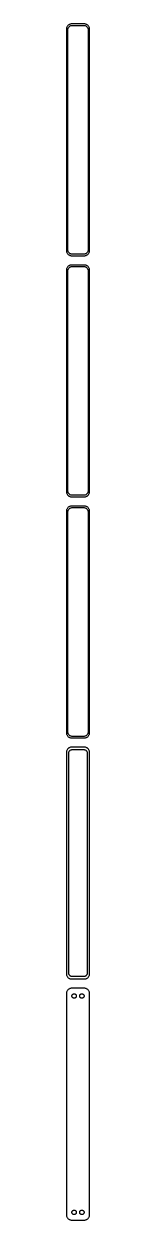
# Model space of a CAD drawing. Header units: metres. Extents: x -11 to 11, y 2228 to 4558.
# Drawn here: x -11 to 11, y 2228 to 3388 of the extents above; entities that cross this region are included whole.
import ezdxf

# ---------------------------------------------------------------- set-up
doc = ezdxf.new("R2010")
doc.units = ezdxf.units.M

msp = doc.modelspace()

# ---------------------------------------------------------------- linework, layer by layer
for p, q in [((-11.2106, 3384.13), (-11.25, 3383.5)), ((-11.25, 3383.5), (-11.25, 3168.5)), ((-11.0929, 3384.74), (-11.2106, 3384.13)), ((-10.8989, 3385.34), (-11.0929, 3384.74)), ((-10.6315, 3385.91), (-10.8989, 3385.34)), ((-10.2951, 3386.44), (-10.6315, 3385.91)), ((-9.89484, 3386.92), (-10.2951, 3386.44)), ((-9.43712, 3387.35), (-9.89484, 3386.92)), ((-9.75, 3383), (-9.71844, 3383.5)), ((-9.75, 3169), (-9.75, 3383)), ((-9.71844, 3383.5), (-9.62433, 3383.99)), ((-9.62433, 3383.99), (-9.4691, 3384.47)), ((-9.4691, 3384.47), (-9.25522, 3384.93)), ((-8.92912, 3387.72), (-9.43712, 3387.35)), ((-9.25522, 3384.93), (-8.98605, 3385.35)), ((-8.98605, 3385.35), (-8.66586, 3385.74)), ((-8.37889, 3388.02), (-8.92912, 3387.72)), ((-8.66586, 3385.74), (-8.29968, 3386.08)), ((-7.79507, 3388.26), (-8.37889, 3388.02)), ((-8.29968, 3386.08), (-7.8933, 3386.38)), ((-7.8933, 3386.38), (-7.45311, 3386.62)), ((-7.1869, 3388.41), (-7.79507, 3388.26)), ((-7.45311, 3386.62), (-6.98605, 3386.8)), ((-6.56395, 3388.49), (-7.1869, 3388.41)), ((-6.98605, 3386.8), (-6.49951, 3386.93)), ((6.56395, 3388.49), (-6.56395, 3388.49)), ((-6.49951, 3386.93), (-6.00116, 3386.99)), ((-6.00116, 3386.99), (6.00116, 3386.99)), ((6.00116, 3386.99), (6.49951, 3386.93)), ((6.49951, 3386.93), (6.98605, 3386.8)), ((7.1869, 3388.41), (6.56395, 3388.49)), ((6.98605, 3386.8), (7.45311, 3386.62)), ((7.79507, 3388.26), (7.1869, 3388.41)), ((7.45311, 3386.62), (7.8933, 3386.38)), ((8.37889, 3388.02), (7.79507, 3388.26)), ((7.8933, 3386.38), (8.29968, 3386.08)), ((8.29968, 3386.08), (8.66586, 3385.74)), ((8.92912, 3387.72), (8.37889, 3388.02)), ((8.66586, 3385.74), (8.98605, 3385.35)), ((9.43712, 3387.35), (8.92912, 3387.72)), ((8.98605, 3385.35), (9.25522, 3384.93)), ((9.25522, 3384.93), (9.4691, 3384.47)), ((9.89484, 3386.92), (9.43712, 3387.35)), ((9.4691, 3384.47), (9.62433, 3383.99)), ((9.62433, 3383.99), (9.71844, 3383.5)), ((9.71844, 3383.5), (9.75, 3383)), ((9.75, 3383), (9.75, 3169)), ((10.2951, 3386.44), (9.89484, 3386.92)), ((10.6315, 3385.91), (10.2951, 3386.44)), ((10.8989, 3385.34), (10.6315, 3385.91)), ((11.0929, 3384.74), (10.8989, 3385.34)), ((11.2106, 3384.13), (11.0929, 3384.74)), ((11.25, 3383.5), (11.2106, 3384.13)), ((11.25, 3168.5), (11.25, 3383.5)), ((-11.25, 3168.5), (-11.2106, 3167.87)), ((-11.2106, 3167.87), (-11.0929, 3167.26)), ((-11.0929, 3167.26), (-10.8989, 3166.66)), ((-10.8989, 3166.66), (-10.6315, 3166.09)), ((-10.6315, 3166.09), (-10.2951, 3165.56)), ((-10.2951, 3165.56), (-9.89484, 3165.08)), ((-9.89484, 3165.08), (-9.43712, 3164.65)), ((-9.71844, 3168.5), (-9.75, 3169)), ((-9.62433, 3168.01), (-9.71844, 3168.5)), ((-9.4691, 3167.53), (-9.62433, 3168.01)), ((-9.25522, 3167.07), (-9.4691, 3167.53)), ((-9.43712, 3164.65), (-8.92912, 3164.28)), ((-8.98605, 3166.65), (-9.25522, 3167.07)), ((-8.66586, 3166.26), (-8.98605, 3166.65)), ((-8.92912, 3164.28), (-8.37889, 3163.98)), ((-8.29968, 3165.92), (-8.66586, 3166.26)), ((-8.37889, 3163.98), (-7.79507, 3163.74)), ((-7.8933, 3165.62), (-8.29968, 3165.92)), ((-7.45311, 3165.38), (-7.8933, 3165.62)), ((-7.79507, 3163.74), (-7.1869, 3163.59)), ((-6.98605, 3165.2), (-7.45311, 3165.38)), ((-7.1869, 3163.59), (-6.56395, 3163.51)), ((-6.49951, 3165.07), (-6.98605, 3165.2)), ((-6.56395, 3163.51), (6.56395, 3163.51)), ((-6.00116, 3165.01), (-6.49951, 3165.07)), ((6.00116, 3165.01), (-6.00116, 3165.01)), ((6.49951, 3165.07), (6.00116, 3165.01)), ((6.98605, 3165.2), (6.49951, 3165.07)), ((6.56395, 3163.51), (7.1869, 3163.59)), ((7.45311, 3165.38), (6.98605, 3165.2)), ((7.1869, 3163.59), (7.79507, 3163.74)), ((7.8933, 3165.62), (7.45311, 3165.38)), ((7.79507, 3163.74), (8.37889, 3163.98)), ((8.29968, 3165.92), (7.8933, 3165.62)), ((8.66586, 3166.26), (8.29968, 3165.92)), ((8.37889, 3163.98), (8.92912, 3164.28)), ((8.98605, 3166.65), (8.66586, 3166.26)), ((8.92912, 3164.28), (9.43712, 3164.65)), ((9.25522, 3167.07), (8.98605, 3166.65)), ((9.4691, 3167.53), (9.25522, 3167.07)), ((9.43712, 3164.65), (9.89484, 3165.08)), ((9.62433, 3168.01), (9.4691, 3167.53)), ((9.71844, 3168.5), (9.62433, 3168.01)), ((9.75, 3169), (9.71844, 3168.5)), ((9.89484, 3165.08), (10.2951, 3165.56)), ((10.2951, 3165.56), (10.6315, 3166.09)), ((10.6315, 3166.09), (10.8989, 3166.66)), ((10.8989, 3166.66), (11.0929, 3167.26)), ((11.0929, 3167.26), (11.2106, 3167.87)), ((11.2106, 3167.87), (11.25, 3168.5)), ((-11.2106, 3150.13), (-11.25, 3149.5)), ((-11.25, 3149.5), (-11.25, 2934.5)), ((-11.0929, 3150.74), (-11.2106, 3150.13)), ((-10.8989, 3151.34), (-11.0929, 3150.74)), ((-10.6315, 3151.91), (-10.8989, 3151.34)), ((-10.2951, 3152.44), (-10.6315, 3151.91)), ((-9.89484, 3152.92), (-10.2951, 3152.44)), ((-9.43712, 3153.35), (-9.89484, 3152.92)), ((-9.75, 3149), (-9.71844, 3149.5)), ((-9.75, 2935), (-9.75, 3149)), ((-9.71844, 3149.5), (-9.62433, 3149.99)), ((-9.62433, 3149.99), (-9.4691, 3150.47)), ((-9.4691, 3150.47), (-9.25522, 3150.93)), ((-8.92912, 3153.72), (-9.43712, 3153.35)), ((-9.25522, 3150.93), (-8.98605, 3151.35)), ((-8.98605, 3151.35), (-8.66586, 3151.74)), ((-8.37889, 3154.02), (-8.92912, 3153.72)), ((-8.66586, 3151.74), (-8.29968, 3152.08)), ((-7.79507, 3154.26), (-8.37889, 3154.02)), ((-8.29968, 3152.08), (-7.8933, 3152.38)), ((-7.8933, 3152.38), (-7.45311, 3152.62)), ((-7.1869, 3154.41), (-7.79507, 3154.26)), ((-7.45311, 3152.62), (-6.98605, 3152.8)), ((-6.56395, 3154.49), (-7.1869, 3154.41)), ((-6.98605, 3152.8), (-6.49951, 3152.93)), ((6.56395, 3154.49), (-6.56395, 3154.49)), ((-6.49951, 3152.93), (-6.00116, 3152.99)), ((-6.00116, 3152.99), (6.00116, 3152.99)), ((6.00116, 3152.99), (6.49951, 3152.93)), ((6.49951, 3152.93), (6.98605, 3152.8)), ((7.1869, 3154.41), (6.56395, 3154.49)), ((6.98605, 3152.8), (7.45311, 3152.62)), ((7.79507, 3154.26), (7.1869, 3154.41)), ((7.45311, 3152.62), (7.8933, 3152.38)), ((8.37889, 3154.02), (7.79507, 3154.26)), ((7.8933, 3152.38), (8.29968, 3152.08)), ((8.29968, 3152.08), (8.66586, 3151.74)), ((8.92912, 3153.72), (8.37889, 3154.02)), ((8.66586, 3151.74), (8.98605, 3151.35)), ((9.43712, 3153.35), (8.92912, 3153.72)), ((8.98605, 3151.35), (9.25522, 3150.93)), ((9.25522, 3150.93), (9.4691, 3150.47)), ((9.89484, 3152.92), (9.43712, 3153.35)), ((9.4691, 3150.47), (9.62433, 3149.99)), ((9.62433, 3149.99), (9.71844, 3149.5)), ((9.71844, 3149.5), (9.75, 3149)), ((9.75, 3149), (9.75, 2935)), ((10.2951, 3152.44), (9.89484, 3152.92)), ((10.6315, 3151.91), (10.2951, 3152.44)), ((10.8989, 3151.34), (10.6315, 3151.91)), ((11.0929, 3150.74), (10.8989, 3151.34)), ((11.2106, 3150.13), (11.0929, 3150.74)), ((11.25, 3149.5), (11.2106, 3150.13)), ((11.25, 2934.5), (11.25, 3149.5)), ((-11.25, 2934.5), (-11.2106, 2933.87)), ((-11.2106, 2933.87), (-11.0929, 2933.26)), ((-11.0929, 2933.26), (-10.8989, 2932.66)), ((-10.8989, 2932.66), (-10.6315, 2932.09)), ((-10.6315, 2932.09), (-10.2951, 2931.56)), ((-10.2951, 2931.56), (-9.89484, 2931.08)), ((-9.89484, 2931.08), (-9.43712, 2930.65)), ((-9.71844, 2934.5), (-9.75, 2935)), ((-9.62433, 2934.01), (-9.71844, 2934.5)), ((-9.4691, 2933.53), (-9.62433, 2934.01)), ((-9.25522, 2933.07), (-9.4691, 2933.53)), ((-9.43712, 2930.65), (-8.92912, 2930.28)), ((-8.98605, 2932.65), (-9.25522, 2933.07)), ((-8.66586, 2932.26), (-8.98605, 2932.65)), ((-8.92912, 2930.28), (-8.37889, 2929.98)), ((-8.29968, 2931.92), (-8.66586, 2932.26)), ((-8.37889, 2929.98), (-7.79507, 2929.74)), ((-7.8933, 2931.62), (-8.29968, 2931.92)), ((-7.45311, 2931.38), (-7.8933, 2931.62)), ((-7.79507, 2929.74), (-7.1869, 2929.59)), ((-6.98605, 2931.2), (-7.45311, 2931.38)), ((-7.1869, 2929.59), (-6.56395, 2929.51)), ((-6.49951, 2931.07), (-6.98605, 2931.2)), ((-6.56395, 2929.51), (6.56395, 2929.51)), ((-6.00116, 2931.01), (-6.49951, 2931.07)), ((6.00116, 2931.01), (-6.00116, 2931.01)), ((6.49951, 2931.07), (6.00116, 2931.01)), ((6.98605, 2931.2), (6.49951, 2931.07)), ((6.56395, 2929.51), (7.1869, 2929.59)), ((7.45311, 2931.38), (6.98605, 2931.2)), ((7.1869, 2929.59), (7.79507, 2929.74)), ((7.8933, 2931.62), (7.45311, 2931.38)), ((7.79507, 2929.74), (8.37889, 2929.98)), ((8.29968, 2931.92), (7.8933, 2931.62)), ((8.66586, 2932.26), (8.29968, 2931.92)), ((8.37889, 2929.98), (8.92912, 2930.28)), ((8.98605, 2932.65), (8.66586, 2932.26)), ((8.92912, 2930.28), (9.43712, 2930.65)), ((9.25522, 2933.07), (8.98605, 2932.65)), ((9.4691, 2933.53), (9.25522, 2933.07)), ((9.43712, 2930.65), (9.89484, 2931.08)), ((9.62433, 2934.01), (9.4691, 2933.53)), ((9.71844, 2934.5), (9.62433, 2934.01)), ((9.75, 2935), (9.71844, 2934.5)), ((9.89484, 2931.08), (10.2951, 2931.56)), ((10.2951, 2931.56), (10.6315, 2932.09)), ((10.6315, 2932.09), (10.8989, 2932.66)), ((10.8989, 2932.66), (11.0929, 2933.26)), ((11.0929, 2933.26), (11.2106, 2933.87)), ((11.2106, 2933.87), (11.25, 2934.5)), ((-11.2106, 2916.13), (-11.25, 2915.5)), ((-11.25, 2915.5), (-11.25, 2700.5)), ((-11.0929, 2916.74), (-11.2106, 2916.13)), ((-10.8989, 2917.34), (-11.0929, 2916.74)), ((-10.6315, 2917.91), (-10.8989, 2917.34)), ((-10.2951, 2918.44), (-10.6315, 2917.91)), ((-9.89484, 2918.92), (-10.2951, 2918.44)), ((-9.43712, 2919.35), (-9.89484, 2918.92)), ((-9.75, 2915), (-9.71844, 2915.5)), ((-9.75, 2701), (-9.75, 2915)), ((-9.71844, 2915.5), (-9.62433, 2915.99)), ((-9.62433, 2915.99), (-9.4691, 2916.47)), ((-9.4691, 2916.47), (-9.25522, 2916.93)), ((-8.92912, 2919.72), (-9.43712, 2919.35)), ((-9.25522, 2916.93), (-8.98605, 2917.35)), ((-8.98605, 2917.35), (-8.66586, 2917.74)), ((-8.37889, 2920.02), (-8.92912, 2919.72)), ((-8.66586, 2917.74), (-8.29968, 2918.08)), ((-7.79507, 2920.26), (-8.37889, 2920.02)), ((-8.29968, 2918.08), (-7.8933, 2918.38)), ((-7.8933, 2918.38), (-7.45311, 2918.62)), ((-7.1869, 2920.41), (-7.79507, 2920.26)), ((-7.45311, 2918.62), (-6.98605, 2918.8)), ((-6.56395, 2920.49), (-7.1869, 2920.41)), ((-6.98605, 2918.8), (-6.49951, 2918.93)), ((6.56395, 2920.49), (-6.56395, 2920.49)), ((-6.49951, 2918.93), (-6.00116, 2918.99)), ((-6.00116, 2918.99), (6.00116, 2918.99)), ((6.00116, 2918.99), (6.49951, 2918.93)), ((6.49951, 2918.93), (6.98605, 2918.8)), ((7.1869, 2920.41), (6.56395, 2920.49)), ((6.98605, 2918.8), (7.45311, 2918.62)), ((7.79507, 2920.26), (7.1869, 2920.41)), ((7.45311, 2918.62), (7.8933, 2918.38)), ((8.37889, 2920.02), (7.79507, 2920.26)), ((7.8933, 2918.38), (8.29968, 2918.08)), ((8.29968, 2918.08), (8.66586, 2917.74)), ((8.92912, 2919.72), (8.37889, 2920.02)), ((8.66586, 2917.74), (8.98605, 2917.35)), ((9.43712, 2919.35), (8.92912, 2919.72)), ((8.98605, 2917.35), (9.25522, 2916.93)), ((9.25522, 2916.93), (9.4691, 2916.47)), ((9.89484, 2918.92), (9.43712, 2919.35)), ((9.4691, 2916.47), (9.62433, 2915.99)), ((9.62433, 2915.99), (9.71844, 2915.5)), ((9.71844, 2915.5), (9.75, 2915)), ((9.75, 2915), (9.75, 2701)), ((10.2951, 2918.44), (9.89484, 2918.92)), ((10.6315, 2917.91), (10.2951, 2918.44)), ((10.8989, 2917.34), (10.6315, 2917.91)), ((11.0929, 2916.74), (10.8989, 2917.34)), ((11.2106, 2916.13), (11.0929, 2916.74)), ((11.25, 2915.5), (11.2106, 2916.13)), ((11.25, 2700.5), (11.25, 2915.5)), ((-11.25, 2700.5), (-11.2106, 2699.87)), ((-11.2106, 2699.87), (-11.0929, 2699.26)), ((-11.0929, 2699.26), (-10.8989, 2698.66)), ((-10.8989, 2698.66), (-10.6315, 2698.09)), ((-10.6315, 2698.09), (-10.2951, 2697.56)), ((-10.2951, 2697.56), (-9.89484, 2697.08)), ((-9.89484, 2697.08), (-9.43712, 2696.65)), ((-9.71844, 2700.5), (-9.75, 2701)), ((-9.62433, 2700.01), (-9.71844, 2700.5)), ((-9.4691, 2699.53), (-9.62433, 2700.01)), ((-9.25522, 2699.07), (-9.4691, 2699.53)), ((-9.43712, 2696.65), (-8.92912, 2696.28)), ((-8.98605, 2698.65), (-9.25522, 2699.07)), ((-8.66586, 2698.26), (-8.98605, 2698.65)), ((-8.92912, 2696.28), (-8.37889, 2695.98)), ((-8.29968, 2697.92), (-8.66586, 2698.26)), ((-8.37889, 2695.98), (-7.79507, 2695.74)), ((-7.8933, 2697.62), (-8.29968, 2697.92)), ((-7.45311, 2697.38), (-7.8933, 2697.62)), ((-7.79507, 2695.74), (-7.1869, 2695.59)), ((-6.98605, 2697.2), (-7.45311, 2697.38)), ((-7.1869, 2695.59), (-6.56395, 2695.51)), ((-6.49951, 2697.07), (-6.98605, 2697.2)), ((-6.56395, 2695.51), (6.56395, 2695.51)), ((-6.00116, 2697.01), (-6.49951, 2697.07)), ((6.00116, 2697.01), (-6.00116, 2697.01)), ((6.49951, 2697.07), (6.00116, 2697.01)), ((6.98605, 2697.2), (6.49951, 2697.07)), ((6.56395, 2695.51), (7.1869, 2695.59)), ((7.45311, 2697.38), (6.98605, 2697.2)), ((7.1869, 2695.59), (7.79507, 2695.74)), ((7.8933, 2697.62), (7.45311, 2697.38)), ((7.79507, 2695.74), (8.37889, 2695.98)), ((8.29968, 2697.92), (7.8933, 2697.62)), ((8.66586, 2698.26), (8.29968, 2697.92)), ((8.37889, 2695.98), (8.92912, 2696.28)), ((8.98605, 2698.65), (8.66586, 2698.26)), ((8.92912, 2696.28), (9.43712, 2696.65)), ((9.25522, 2699.07), (8.98605, 2698.65)), ((9.4691, 2699.53), (9.25522, 2699.07)), ((9.43712, 2696.65), (9.89484, 2697.08)), ((9.62433, 2700.01), (9.4691, 2699.53)), ((9.71844, 2700.5), (9.62433, 2700.01)), ((9.75, 2701), (9.71844, 2700.5)), ((9.89484, 2697.08), (10.2951, 2697.56)), ((10.2951, 2697.56), (10.6315, 2698.09)), ((10.6315, 2698.09), (10.8989, 2698.66)), ((10.8989, 2698.66), (11.0929, 2699.26)), ((11.0929, 2699.26), (11.2106, 2699.87)), ((11.2106, 2699.87), (11.25, 2700.5)), ((-11.2106, 2682.13), (-11.25, 2681.5)), ((-11.0929, 2682.74), (-11.2106, 2682.13)), ((-10.8989, 2683.34), (-11.0929, 2682.74)), ((-10.6315, 2683.91), (-10.8989, 2683.34)), ((-10.2951, 2684.44), (-10.6315, 2683.91)), ((-9.89484, 2684.92), (-10.2951, 2684.44)), ((-9.43712, 2685.35), (-9.89484, 2684.92)), ((-8.92912, 2685.72), (-9.43712, 2685.35)), ((-8.37889, 2686.02), (-8.92912, 2685.72)), ((-8.76512, 2681.77), (-8.64432, 2682.15)), ((-8.64432, 2682.15), (-8.47786, 2682.5)), ((-8.47786, 2682.5), (-8.2684, 2682.83)), ((-7.79507, 2686.26), (-8.37889, 2686.02)), ((-8.2684, 2682.83), (-8.01921, 2683.13)), ((-8.01921, 2683.13), (-7.73424, 2683.4)), ((-7.1869, 2686.41), (-7.79507, 2686.26)), ((-7.73424, 2683.4), (-7.41798, 2683.63)), ((-7.41798, 2683.63), (-7.07541, 2683.82)), ((-6.56395, 2686.49), (-7.1869, 2686.41)), ((-7.07541, 2683.82), (-6.71194, 2683.96)), ((-6.71194, 2683.96), (-6.3333, 2684.06)), ((6.56395, 2686.49), (-6.56395, 2686.49)), ((-6.3333, 2684.06), (-5.94545, 2684.11)), ((-5.94545, 2684.11), (5.94545, 2684.11)), ((5.94545, 2684.11), (6.3333, 2684.06)), ((6.3333, 2684.06), (6.71194, 2683.96)), ((7.1869, 2686.41), (6.56395, 2686.49)), ((6.71194, 2683.96), (7.07541, 2683.82)), ((7.07541, 2683.82), (7.41798, 2683.63)), ((7.79507, 2686.26), (7.1869, 2686.41)), ((7.41798, 2683.63), (7.73424, 2683.4)), ((7.73424, 2683.4), (8.01921, 2683.13)), ((8.37889, 2686.02), (7.79507, 2686.26)), ((8.01921, 2683.13), (8.2684, 2682.83)), ((8.2684, 2682.83), (8.47786, 2682.5)), ((8.92912, 2685.72), (8.37889, 2686.02)), ((8.47786, 2682.5), (8.64432, 2682.15)), ((8.64432, 2682.15), (8.76512, 2681.77)), ((9.43712, 2685.35), (8.92912, 2685.72)), ((9.89484, 2684.92), (9.43712, 2685.35)), ((10.2951, 2684.44), (9.89484, 2684.92)), ((10.6315, 2683.91), (10.2951, 2684.44)), ((10.8989, 2683.34), (10.6315, 2683.91)), ((11.0929, 2682.74), (10.8989, 2683.34)), ((11.2106, 2682.13), (11.0929, 2682.74)), ((11.25, 2681.5), (11.2106, 2682.13)), ((-11.25, 2681.5), (-11.25, 2466.5)), ((-8.86292, 2681), (-8.83836, 2681.39)), ((-8.86292, 2467), (-8.86292, 2681)), ((-8.83836, 2681.39), (-8.76512, 2681.77)), ((8.76512, 2681.77), (8.83836, 2681.39)), ((8.83836, 2681.39), (8.86292, 2681)), ((8.86292, 2681), (8.86292, 2467)), ((11.25, 2466.5), (11.25, 2681.5)), ((-11.25, 2466.5), (-11.2106, 2465.87)), ((-11.2106, 2465.87), (-11.0929, 2465.26)), ((-11.0929, 2465.26), (-10.8989, 2464.66)), ((-10.8989, 2464.66), (-10.6315, 2464.09)), ((-10.6315, 2464.09), (-10.2951, 2463.56)), ((-10.2951, 2463.56), (-9.89484, 2463.08)), ((-9.89484, 2463.08), (-9.43712, 2462.65)), ((-9.43712, 2462.65), (-8.92912, 2462.28)), ((-8.92912, 2462.28), (-8.37889, 2461.98)), ((-8.83836, 2466.61), (-8.86292, 2467)), ((-8.76512, 2466.23), (-8.83836, 2466.61)), ((-8.64432, 2465.85), (-8.76512, 2466.23)), ((-8.47786, 2465.5), (-8.64432, 2465.85)), ((-8.2684, 2465.17), (-8.47786, 2465.5)), ((-8.37889, 2461.98), (-7.79507, 2461.74)), ((-8.01921, 2464.87), (-8.2684, 2465.17)), ((-7.73424, 2464.6), (-8.01921, 2464.87)), ((-7.79507, 2461.74), (-7.1869, 2461.59)), ((-7.41798, 2464.37), (-7.73424, 2464.6)), ((-7.07541, 2464.18), (-7.41798, 2464.37)), ((-7.1869, 2461.59), (-6.56395, 2461.51)), ((-6.71194, 2464.04), (-7.07541, 2464.18)), ((-6.3333, 2463.94), (-6.71194, 2464.04)), ((-6.56395, 2461.51), (6.56395, 2461.51)), ((-5.94545, 2463.89), (-6.3333, 2463.94)), ((5.94545, 2463.89), (-5.94545, 2463.89)), ((6.3333, 2463.94), (5.94545, 2463.89)), ((6.71194, 2464.04), (6.3333, 2463.94)), ((6.56395, 2461.51), (7.1869, 2461.59)), ((7.07541, 2464.18), (6.71194, 2464.04)), ((7.41798, 2464.37), (7.07541, 2464.18)), ((7.1869, 2461.59), (7.79507, 2461.74)), ((7.73424, 2464.6), (7.41798, 2464.37)), ((8.01921, 2464.87), (7.73424, 2464.6)), ((7.79507, 2461.74), (8.37889, 2461.98)), ((8.2684, 2465.17), (8.01921, 2464.87)), ((8.47786, 2465.5), (8.2684, 2465.17)), ((8.37889, 2461.98), (8.92912, 2462.28)), ((8.64432, 2465.85), (8.47786, 2465.5)), ((8.76512, 2466.23), (8.64432, 2465.85)), ((8.83836, 2466.61), (8.76512, 2466.23)), ((8.86292, 2467), (8.83836, 2466.61)), ((8.92912, 2462.28), (9.43712, 2462.65)), ((9.43712, 2462.65), (9.89484, 2463.08)), ((9.89484, 2463.08), (10.2951, 2463.56)), ((10.2951, 2463.56), (10.6315, 2464.09)), ((10.6315, 2464.09), (10.8989, 2464.66)), ((10.8989, 2464.66), (11.0929, 2465.26)), ((11.0929, 2465.26), (11.2106, 2465.87)), ((11.2106, 2465.87), (11.25, 2466.5)), ((-10.6315, 2449.91), (-10.8989, 2449.34)), ((-10.2951, 2450.44), (-10.6315, 2449.91)), ((-9.89484, 2450.92), (-10.2951, 2450.44)), ((-9.43712, 2451.35), (-9.89484, 2450.92)), ((-8.92912, 2451.72), (-9.43712, 2451.35)), ((-8.37889, 2452.02), (-8.92912, 2451.72)), ((-7.79507, 2452.26), (-8.37889, 2452.02)), ((-7.1869, 2452.41), (-7.79507, 2452.26)), ((-6.56395, 2452.49), (-7.1869, 2452.41)), ((6.56395, 2452.49), (-6.56395, 2452.49)), ((7.1869, 2452.41), (6.56395, 2452.49)), ((7.79507, 2452.26), (7.1869, 2452.41)), ((8.37889, 2452.02), (7.79507, 2452.26)), ((8.92912, 2451.72), (8.37889, 2452.02)), ((9.43712, 2451.35), (8.92912, 2451.72)), ((9.89484, 2450.92), (9.43712, 2451.35)), ((10.2951, 2450.44), (9.89484, 2450.92)), ((10.6315, 2449.91), (10.2951, 2450.44)), ((10.8989, 2449.34), (10.6315, 2449.91)), ((-11.2106, 2448.13), (-11.25, 2447.5)), ((-11.25, 2447.5), (-11.25, 2232.5)), ((-11.0929, 2448.74), (-11.2106, 2448.13)), ((-10.8989, 2449.34), (-11.0929, 2448.74)), ((-5.88528, 2445), (-5.86845, 2445.27)), ((-5.86845, 2444.73), (-5.88528, 2445)), ((-5.86845, 2445.27), (-5.81821, 2445.53)), ((-5.81821, 2444.47), (-5.86845, 2444.73)), ((-5.81821, 2445.53), (-5.73534, 2445.79)), ((-5.73534, 2444.21), (-5.81821, 2444.47)), ((-5.73534, 2445.79), (-5.62117, 2446.03)), ((-5.62117, 2443.97), (-5.73534, 2444.21)), ((-5.62117, 2446.03), (-5.47748, 2446.26)), ((-5.47748, 2443.74), (-5.62117, 2443.97)), ((-5.47748, 2446.26), (-5.30655, 2446.46)), ((-5.30655, 2443.54), (-5.47748, 2443.74)), ((-5.30655, 2446.46), (-5.11108, 2446.65)), ((-5.11108, 2443.35), (-5.30655, 2443.54)), ((-5.11108, 2446.65), (-4.89413, 2446.8)), ((-4.89413, 2443.2), (-5.11108, 2443.35)), ((-4.89413, 2446.8), (-4.65915, 2446.93)), ((-4.65915, 2443.07), (-4.89413, 2443.2)), ((-4.65915, 2446.93), (-4.40984, 2447.03)), ((-4.40984, 2442.97), (-4.65915, 2443.07)), ((-4.40984, 2447.03), (-4.1501, 2447.1)), ((-4.1501, 2442.9), (-4.40984, 2442.97)), ((-4.1501, 2447.1), (-3.88406, 2447.13)), ((-3.88406, 2442.87), (-4.1501, 2442.9)), ((-3.88406, 2447.13), (-3.61592, 2447.13)), ((-3.61592, 2442.87), (-3.88406, 2442.87)), ((-3.61592, 2447.13), (-3.34988, 2447.1)), ((-3.34988, 2442.9), (-3.61592, 2442.87)), ((-3.34988, 2447.1), (-3.09015, 2447.03)), ((-3.09015, 2442.97), (-3.34988, 2442.9)), ((-3.09015, 2447.03), (-2.84084, 2446.93)), ((-2.84084, 2443.07), (-3.09015, 2442.97)), ((-2.84084, 2446.93), (-2.60585, 2446.8)), ((-2.60585, 2443.2), (-2.84084, 2443.07)), ((-2.60585, 2446.8), (-2.3889, 2446.65)), ((-2.3889, 2443.35), (-2.60585, 2443.2)), ((-2.3889, 2446.65), (-2.19344, 2446.46)), ((-2.19344, 2443.54), (-2.3889, 2443.35)), ((-2.19344, 2446.46), (-2.02251, 2446.26)), ((-2.02251, 2443.74), (-2.19344, 2443.54)), ((-2.02251, 2446.26), (-1.87881, 2446.03)), ((-1.87881, 2443.97), (-2.02251, 2443.74)), ((-1.87881, 2446.03), (-1.76465, 2445.79)), ((-1.76465, 2444.21), (-1.87881, 2443.97)), ((-1.76465, 2445.79), (-1.68178, 2445.53)), ((-1.68178, 2444.47), (-1.76465, 2444.21)), ((-1.68178, 2445.53), (-1.63153, 2445.27)), ((-1.63153, 2444.73), (-1.68178, 2444.47)), ((-1.63153, 2445.27), (-1.6147, 2445)), ((-1.6147, 2445), (-1.63153, 2444.73)), ((1.6147, 2445), (1.63153, 2445.27)), ((1.63153, 2444.73), (1.6147, 2445)), ((1.63153, 2445.27), (1.68178, 2445.53)), ((1.68178, 2444.47), (1.63153, 2444.73)), ((1.68178, 2445.53), (1.76465, 2445.79)), ((1.76465, 2444.21), (1.68178, 2444.47)), ((1.76465, 2445.79), (1.87881, 2446.03)), ((1.87881, 2443.97), (1.76465, 2444.21)), ((1.87881, 2446.03), (2.02251, 2446.26)), ((2.02251, 2443.74), (1.87881, 2443.97)), ((2.02251, 2446.26), (2.19344, 2446.46)), ((2.19344, 2443.54), (2.02251, 2443.74)), ((2.19344, 2446.46), (2.3889, 2446.65)), ((2.3889, 2443.35), (2.19344, 2443.54)), ((2.3889, 2446.65), (2.60585, 2446.8)), ((2.60585, 2443.2), (2.3889, 2443.35)), ((2.60585, 2446.8), (2.84084, 2446.93)), ((2.84084, 2443.07), (2.60585, 2443.2)), ((2.84084, 2446.93), (3.09015, 2447.03)), ((3.09015, 2442.97), (2.84084, 2443.07)), ((3.09015, 2447.03), (3.34988, 2447.1)), ((3.34988, 2442.9), (3.09015, 2442.97)), ((3.34988, 2447.1), (3.61592, 2447.13)), ((3.61592, 2442.87), (3.34988, 2442.9)), ((3.61592, 2447.13), (3.88406, 2447.13)), ((3.88406, 2442.87), (3.61592, 2442.87)), ((3.88406, 2447.13), (4.1501, 2447.1)), ((4.1501, 2442.9), (3.88406, 2442.87)), ((4.1501, 2447.1), (4.40984, 2447.03)), ((4.40984, 2442.97), (4.1501, 2442.9)), ((4.40984, 2447.03), (4.65915, 2446.93)), ((4.65915, 2443.07), (4.40984, 2442.97)), ((4.65915, 2446.93), (4.89413, 2446.8)), ((4.89413, 2443.2), (4.65915, 2443.07)), ((4.89413, 2446.8), (5.11108, 2446.65)), ((5.11108, 2443.35), (4.89413, 2443.2)), ((5.11108, 2446.65), (5.30655, 2446.46)), ((5.30655, 2443.54), (5.11108, 2443.35)), ((5.30655, 2446.46), (5.47748, 2446.26)), ((5.47748, 2443.74), (5.30655, 2443.54)), ((5.47748, 2446.26), (5.62117, 2446.03)), ((5.62117, 2443.97), (5.47748, 2443.74)), ((5.62117, 2446.03), (5.73534, 2445.79)), ((5.73534, 2444.21), (5.62117, 2443.97)), ((5.73534, 2445.79), (5.81821, 2445.53)), ((5.81821, 2444.47), (5.73534, 2444.21)), ((5.81821, 2445.53), (5.86845, 2445.27)), ((5.86845, 2444.73), (5.81821, 2444.47)), ((5.86845, 2445.27), (5.88528, 2445)), ((5.88528, 2445), (5.86845, 2444.73)), ((11.0929, 2448.74), (10.8989, 2449.34)), ((11.2106, 2448.13), (11.0929, 2448.74)), ((11.25, 2447.5), (11.2106, 2448.13)), ((11.25, 2232.5), (11.25, 2447.5)), ((-11.25, 2232.5), (-11.2106, 2231.87)), ((-11.2106, 2231.87), (-11.0929, 2231.26)), ((-11.0929, 2231.26), (-10.8989, 2230.66)), ((-10.8989, 2230.66), (-10.6315, 2230.09)), ((-10.6315, 2230.09), (-10.2951, 2229.56)), ((-10.2951, 2229.56), (-9.89484, 2229.08)), ((-5.88528, 2235), (-5.86845, 2235.27)), ((-5.86845, 2234.73), (-5.88528, 2235)), ((-5.86845, 2235.27), (-5.81821, 2235.53)), ((-5.81821, 2234.47), (-5.86845, 2234.73)), ((-5.81821, 2235.53), (-5.73534, 2235.79)), ((-5.73534, 2234.21), (-5.81821, 2234.47)), ((-5.73534, 2235.79), (-5.62117, 2236.03)), ((-5.62117, 2233.97), (-5.73534, 2234.21)), ((-5.62117, 2236.03), (-5.47748, 2236.26)), ((-5.47748, 2233.74), (-5.62117, 2233.97)), ((-5.47748, 2236.26), (-5.30655, 2236.46)), ((-5.30655, 2233.54), (-5.47748, 2233.74)), ((-5.30655, 2236.46), (-5.11108, 2236.65)), ((-5.11108, 2233.35), (-5.30655, 2233.54)), ((-5.11108, 2236.65), (-4.89413, 2236.8)), ((-4.89413, 2233.2), (-5.11108, 2233.35)), ((-4.89413, 2236.8), (-4.65915, 2236.93)), ((-4.65915, 2233.07), (-4.89413, 2233.2)), ((-4.65915, 2236.93), (-4.40984, 2237.03)), ((-4.40984, 2232.97), (-4.65915, 2233.07)), ((-4.40984, 2237.03), (-4.1501, 2237.1)), ((-4.1501, 2232.9), (-4.40984, 2232.97)), ((-4.1501, 2237.1), (-3.88406, 2237.13)), ((-3.88406, 2232.87), (-4.1501, 2232.9)), ((-3.88406, 2237.13), (-3.61592, 2237.13)), ((-3.61592, 2232.87), (-3.88406, 2232.87)), ((-3.61592, 2237.13), (-3.34988, 2237.1)), ((-3.34988, 2232.9), (-3.61592, 2232.87)), ((-3.34988, 2237.1), (-3.09015, 2237.03)), ((-3.09015, 2232.97), (-3.34988, 2232.9)), ((-3.09015, 2237.03), (-2.84084, 2236.93)), ((-2.84084, 2233.07), (-3.09015, 2232.97)), ((-2.84084, 2236.93), (-2.60585, 2236.8)), ((-2.60585, 2233.2), (-2.84084, 2233.07)), ((-2.60585, 2236.8), (-2.3889, 2236.65)), ((-2.3889, 2233.35), (-2.60585, 2233.2)), ((-2.3889, 2236.65), (-2.19344, 2236.46)), ((-2.19344, 2233.54), (-2.3889, 2233.35)), ((-2.19344, 2236.46), (-2.02251, 2236.26)), ((-2.02251, 2233.74), (-2.19344, 2233.54)), ((-2.02251, 2236.26), (-1.87881, 2236.03)), ((-1.87881, 2233.97), (-2.02251, 2233.74)), ((-1.87881, 2236.03), (-1.76465, 2235.79)), ((-1.76465, 2234.21), (-1.87881, 2233.97)), ((-1.76465, 2235.79), (-1.68178, 2235.53)), ((-1.68178, 2234.47), (-1.76465, 2234.21)), ((-1.68178, 2235.53), (-1.63153, 2235.27)), ((-1.63153, 2234.73), (-1.68178, 2234.47)), ((-1.63153, 2235.27), (-1.6147, 2235)), ((-1.6147, 2235), (-1.63153, 2234.73)), ((1.6147, 2235), (1.63153, 2235.27)), ((1.63153, 2234.73), (1.6147, 2235)), ((1.63153, 2235.27), (1.68178, 2235.53)), ((1.68178, 2234.47), (1.63153, 2234.73)), ((1.68178, 2235.53), (1.76465, 2235.79)), ((1.76465, 2234.21), (1.68178, 2234.47)), ((1.76465, 2235.79), (1.87881, 2236.03)), ((1.87881, 2233.97), (1.76465, 2234.21)), ((1.87881, 2236.03), (2.02251, 2236.26)), ((2.02251, 2233.74), (1.87881, 2233.97)), ((2.02251, 2236.26), (2.19344, 2236.46)), ((2.19344, 2233.54), (2.02251, 2233.74)), ((2.19344, 2236.46), (2.3889, 2236.65)), ((2.3889, 2233.35), (2.19344, 2233.54)), ((2.3889, 2236.65), (2.60585, 2236.8)), ((2.60585, 2233.2), (2.3889, 2233.35)), ((2.60585, 2236.8), (2.84084, 2236.93)), ((2.84084, 2233.07), (2.60585, 2233.2)), ((2.84084, 2236.93), (3.09015, 2237.03)), ((3.09015, 2232.97), (2.84084, 2233.07)), ((3.09015, 2237.03), (3.34988, 2237.1)), ((3.34988, 2232.9), (3.09015, 2232.97)), ((3.34988, 2237.1), (3.61592, 2237.13)), ((3.61592, 2232.87), (3.34988, 2232.9)), ((3.61592, 2237.13), (3.88406, 2237.13)), ((3.88406, 2232.87), (3.61592, 2232.87)), ((3.88406, 2237.13), (4.1501, 2237.1)), ((4.1501, 2232.9), (3.88406, 2232.87)), ((4.1501, 2237.1), (4.40984, 2237.03)), ((4.40984, 2232.97), (4.1501, 2232.9)), ((4.40984, 2237.03), (4.65915, 2236.93)), ((4.65915, 2233.07), (4.40984, 2232.97)), ((4.65915, 2236.93), (4.89413, 2236.8)), ((4.89413, 2233.2), (4.65915, 2233.07)), ((4.89413, 2236.8), (5.11108, 2236.65)), ((5.11108, 2233.35), (4.89413, 2233.2)), ((5.11108, 2236.65), (5.30655, 2236.46)), ((5.30655, 2233.54), (5.11108, 2233.35)), ((5.30655, 2236.46), (5.47748, 2236.26)), ((5.47748, 2233.74), (5.30655, 2233.54)), ((5.47748, 2236.26), (5.62117, 2236.03)), ((5.62117, 2233.97), (5.47748, 2233.74)), ((5.62117, 2236.03), (5.73534, 2235.79)), ((5.73534, 2234.21), (5.62117, 2233.97)), ((5.73534, 2235.79), (5.81821, 2235.53)), ((5.81821, 2234.47), (5.73534, 2234.21)), ((5.81821, 2235.53), (5.86845, 2235.27)), ((5.86845, 2234.73), (5.81821, 2234.47)), ((5.86845, 2235.27), (5.88528, 2235)), ((5.88528, 2235), (5.86845, 2234.73)), ((9.89484, 2229.08), (10.2951, 2229.56)), ((10.2951, 2229.56), (10.6315, 2230.09)), ((10.6315, 2230.09), (10.8989, 2230.66)), ((10.8989, 2230.66), (11.0929, 2231.26)), ((11.0929, 2231.26), (11.2106, 2231.87)), ((11.2106, 2231.87), (11.25, 2232.5)), ((-9.89484, 2229.08), (-9.43712, 2228.65)), ((-9.43712, 2228.65), (-8.92912, 2228.28)), ((-8.92912, 2228.28), (-8.37889, 2227.98)), ((-8.37889, 2227.98), (-7.79507, 2227.74)), ((-7.79507, 2227.74), (-7.1869, 2227.59)), ((-7.1869, 2227.59), (-6.56395, 2227.51)), ((-6.56395, 2227.51), (6.56395, 2227.51)), ((6.56395, 2227.51), (7.1869, 2227.59)), ((7.1869, 2227.59), (7.79507, 2227.74)), ((7.79507, 2227.74), (8.37889, 2227.98)), ((8.37889, 2227.98), (8.92912, 2228.28)), ((8.92912, 2228.28), (9.43712, 2228.65)), ((9.43712, 2228.65), (9.89484, 2229.08))]:
    msp.add_line(p, q)

doc.saveas('drawing.dxf')
